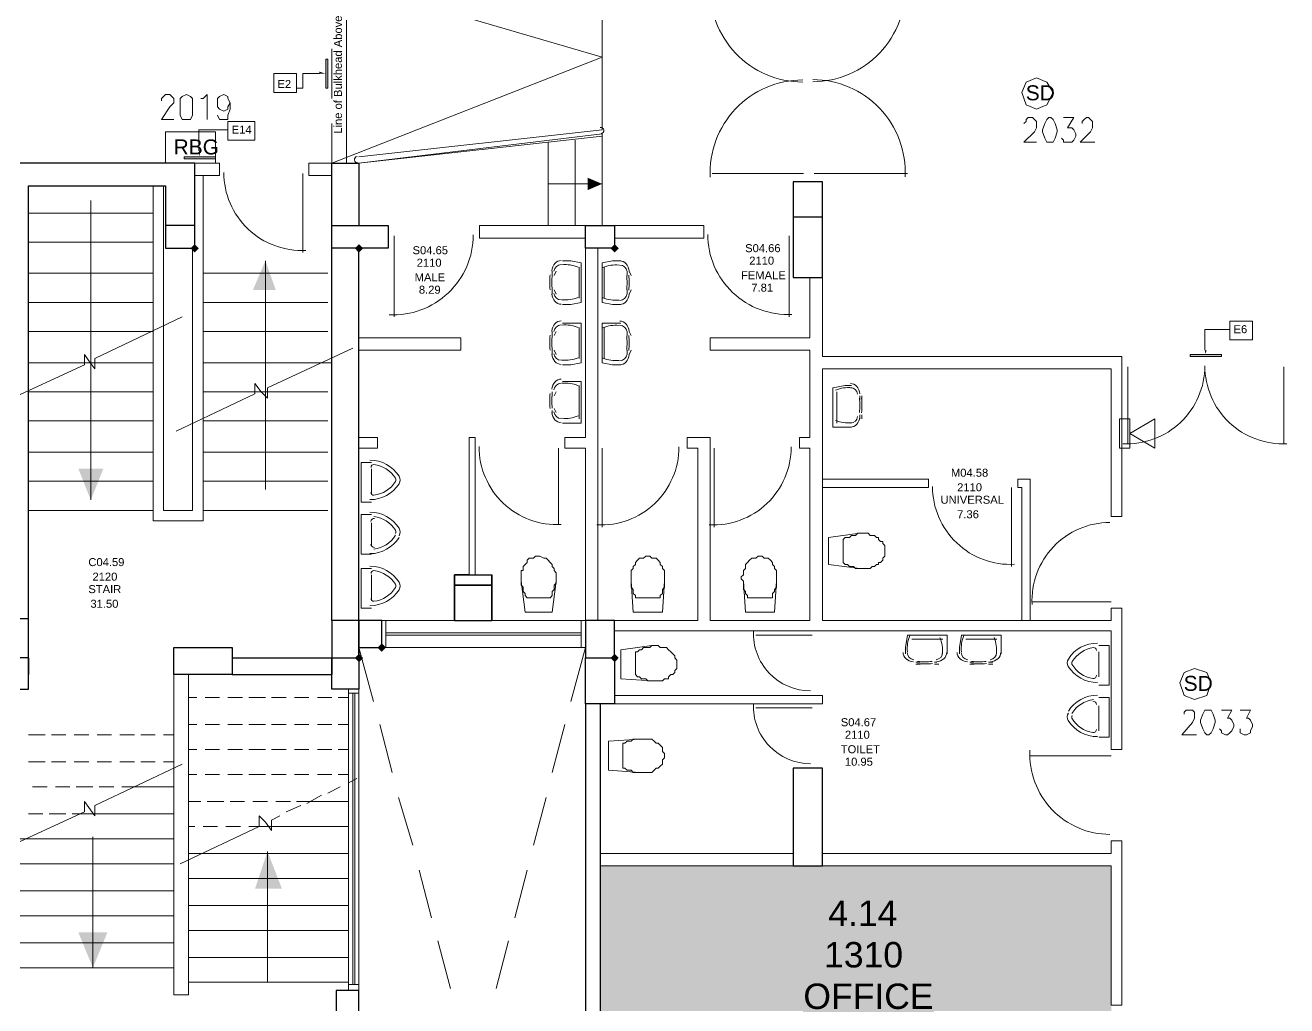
# Model space of a CAD drawing. Header units: millimetres. Extents: x 0 to 90.7, y 0 to 64.4.
# Drawn here: x 70.74 to 83.58, y 17.84 to 27.82 of the extents above; entities that cross this region are included whole.
import ezdxf

# ---------------------------------------------------------------- set-up
doc = ezdxf.new("R2010")
doc.units = ezdxf.units.MM
for name, color, linetype, true_color in [('PDF_014404$_ps_FIRE_ACCESS', 7, 'Continuous', 0x37dd00), ('PDF_014404$_ps_FIRE_ALARM', 7, 'Continuous', 0x37dd00), ('PDF_014404$HL-TMP', 7, 'Continuous', 0x800000)]:
    doc.layers.add(name, color=color, linetype=linetype, true_color=true_color)
for name, color, linetype in [('PDF_014404$_ps_TEXTBOLD$FIRE', 2, 'Continuous'), ('PDF_014404$BL', 7, 'Continuous'), ('PDF_014404$BL-ABOVE', 7, 'Continuous'), ('PDF_014404$BL-SAN', 7, 'Continuous'), ('PDF_014404$DR', 7, 'Continuous'), ('PDF_014404$FI-DSG', 7, 'Continuous'), ('PDF_014404$PL-STAIR', 7, 'Continuous'), ('PDF_014404$WA', 7, 'Continuous'), ('PDF_014404$WA-COL', 7, 'Continuous'), ('PDF_014404$WA-EXT', 7, 'Continuous'), ('PDF_014404$WN', 7, 'Continuous'), ('PDF_Text', 7, 'Continuous')]:
    doc.layers.add(name, color=color, linetype=linetype)
doc.styles.add('PDF ArialMT', font='arial.ttf')

msp = doc.modelspace()

# ---------------------------------------------------------------- hatches: boundary and pattern name
at = {"layer": 'PDF_014404$WA-COL', "transparency": 33554559}
for points in [[(72.462, 25.593), (72.441, 25.572), (72.42, 25.551), (72.441, 25.529), (72.462, 25.508), (72.483, 25.529), (72.505, 25.551), (72.483, 25.572)], [(72.462, 25.593), (72.441, 25.572), (72.42, 25.551), (72.441, 25.529), (72.462, 25.508), (72.483, 25.529), (72.505, 25.551), (72.483, 25.572)], [(74.134, 25.593), (74.113, 25.572), (74.092, 25.551), (74.113, 25.529), (74.134, 25.508), (74.156, 25.529), (74.177, 25.551), (74.156, 25.572)], [(74.134, 25.593), (74.113, 25.572), (74.092, 25.551), (74.113, 25.529), (74.134, 25.508), (74.156, 25.529), (74.177, 25.551), (74.156, 25.572)], [(76.738, 25.593), (76.717, 25.572), (76.696, 25.551), (76.717, 25.529), (76.738, 25.508), (76.759, 25.529), (76.78, 25.551), (76.759, 25.572)], [(76.738, 25.593), (76.717, 25.572), (76.696, 25.551), (76.717, 25.529), (76.738, 25.508), (76.759, 25.529), (76.78, 25.551), (76.759, 25.572)], [(74.367, 21.529), (74.346, 21.508), (74.325, 21.486), (74.346, 21.465), (74.367, 21.444), (74.388, 21.465), (74.41, 21.486), (74.388, 21.508)], [(74.367, 21.529), (74.346, 21.508), (74.325, 21.486), (74.346, 21.465), (74.367, 21.444), (74.388, 21.465), (74.41, 21.486), (74.388, 21.508)], [(74.134, 21.423), (74.113, 21.402), (74.092, 21.381), (74.113, 21.359), (74.134, 21.338), (74.156, 21.359), (74.177, 21.381), (74.156, 21.402)], [(74.134, 21.423), (74.113, 21.402), (74.092, 21.381), (74.113, 21.359), (74.134, 21.338), (74.156, 21.359), (74.177, 21.381), (74.156, 21.402)], [(76.738, 21.423), (76.717, 21.402), (76.696, 21.381), (76.717, 21.359), (76.738, 21.338), (76.759, 21.359), (76.78, 21.381), (76.759, 21.402)], [(76.738, 21.423), (76.717, 21.402), (76.696, 21.381), (76.717, 21.359), (76.738, 21.338), (76.759, 21.359), (76.78, 21.381), (76.759, 21.402)]]:
    msp.add_hatch(color=256, dxfattribs=at).paths.add_polyline_path(points)

# ---------------------------------------------------------------- linework, layer by layer
at = {"layer": 'PDF_014404$_ps_FIRE_ACCESS', "lineweight": 0}
for points in [[(81.035, 26.969), (81.141, 27.011), (81.204, 27.138), (81.141, 27.244), (81.035, 27.286), (80.929, 27.244), (80.887, 27.138), (80.929, 27.011)], [(81.987, 23.815), (81.882, 23.815), (81.882, 23.518), (81.987, 23.518)], [(82.242, 23.518), (82.242, 23.815), (81.987, 23.667)], [(82.644, 20.957), (82.771, 21), (82.813, 21.127), (82.771, 21.232), (82.644, 21.275), (82.538, 21.232), (82.496, 21.127), (82.538, 21)]]:
    msp.add_lwpolyline(points, close=True, dxfattribs=at)
at = {"layer": 'PDF_014404$_ps_FIRE_ALARM', "lineweight": 0}
msp.add_lwpolyline([(72.674, 26.418), (72.674, 26.736), (72.166, 26.736), (72.166, 26.418)], close=True, dxfattribs=at)
at = {"layer": 'PDF_014404$_ps_TEXTBOLD$FIRE', "lineweight": 20}
for points in [[(72.124, 27.053), (72.124, 27.075), (72.145, 27.096), (72.166, 27.117), (72.208, 27.117), (72.229, 27.096), (72.251, 27.075), (72.251, 27.032), (72.229, 27.011), (72.208, 26.99), (72.124, 26.863), (72.251, 26.863)], [(72.526, 27.075), (72.547, 27.075), (72.589, 27.117), (72.589, 26.863)], [(72.822, 27.032), (72.801, 26.99), (72.801, 26.969), (72.759, 26.948), (72.716, 26.969), (72.695, 26.99), (72.695, 27.032), (72.695, 27.075), (72.716, 27.096), (72.759, 27.117), (72.801, 27.096), (72.801, 27.075), (72.822, 27.032), (72.822, 26.969), (72.801, 26.905), (72.801, 26.863), (72.759, 26.863), (72.737, 26.863), (72.716, 26.863), (72.695, 26.905)], [(80.908, 26.821), (80.929, 26.842), (80.929, 26.863), (80.95, 26.884), (80.993, 26.884), (81.014, 26.863), (81.035, 26.842), (81.035, 26.821), (81.035, 26.799), (81.035, 26.778), (81.014, 26.736), (80.908, 26.63), (81.035, 26.63)], [(81.31, 26.884), (81.416, 26.884), (81.352, 26.778), (81.395, 26.778), (81.416, 26.757), (81.437, 26.715), (81.437, 26.694), (81.416, 26.651), (81.395, 26.63), (81.374, 26.63), (81.352, 26.63), (81.31, 26.63), (81.31, 26.651), (81.289, 26.672)], [(81.501, 26.821), (81.501, 26.842), (81.522, 26.863), (81.543, 26.884), (81.564, 26.884), (81.585, 26.863), (81.606, 26.842), (81.606, 26.821), (81.606, 26.799), (81.606, 26.778), (81.585, 26.736), (81.479, 26.63), (81.628, 26.63)], [(82.538, 20.809), (82.538, 20.83), (82.559, 20.851), (82.601, 20.851), (82.623, 20.851), (82.644, 20.83), (82.644, 20.809), (82.644, 20.788), (82.644, 20.767), (82.623, 20.724), (82.517, 20.597), (82.665, 20.597)], [(82.919, 20.851), (83.025, 20.851), (82.982, 20.767), (83.004, 20.767), (83.025, 20.746), (83.046, 20.703), (83.046, 20.682), (83.025, 20.64), (83.004, 20.619), (82.982, 20.597), (82.961, 20.597), (82.919, 20.619), (82.919, 20.64), (82.898, 20.661)], [(83.109, 20.851), (83.215, 20.851), (83.173, 20.767), (83.194, 20.767), (83.215, 20.746), (83.236, 20.703), (83.236, 20.682), (83.215, 20.64), (83.215, 20.619), (83.173, 20.597), (83.152, 20.597), (83.109, 20.619), (83.109, 20.64), (83.109, 20.661)]]:
    msp.add_lwpolyline(points, dxfattribs=at)
for points in [[(72.378, 27.117), (72.335, 27.096), (72.314, 27.075), (72.314, 27.011), (72.314, 26.969), (72.314, 26.905), (72.335, 26.863), (72.378, 26.863), (72.42, 26.863), (72.441, 26.905), (72.441, 26.969), (72.441, 27.011), (72.441, 27.075), (72.42, 27.096)], [(81.162, 26.884), (81.141, 26.863), (81.12, 26.821), (81.098, 26.757), (81.098, 26.736), (81.12, 26.672), (81.141, 26.63), (81.162, 26.63), (81.183, 26.63), (81.204, 26.63), (81.225, 26.672), (81.247, 26.736), (81.247, 26.757), (81.225, 26.821), (81.204, 26.863), (81.183, 26.884)], [(82.771, 20.851), (82.75, 20.851), (82.728, 20.809), (82.707, 20.746), (82.707, 20.724), (82.728, 20.661), (82.75, 20.619), (82.771, 20.597), (82.792, 20.597), (82.813, 20.619), (82.834, 20.661), (82.855, 20.724), (82.855, 20.746), (82.834, 20.809), (82.813, 20.851), (82.792, 20.851)]]:
    msp.add_lwpolyline(points, close=True, dxfattribs=at)
at = {"layer": 'PDF_014404$BL', "lineweight": 9}
for points in [[(74.134, 26.482), (76.611, 26.757)], [(74.134, 26.418), (76.611, 26.715)], [(72.039, 26.186), (72.039, 25.148), (72.039, 22.778), (72.547, 22.778), (72.547, 23.942), (72.547, 26.291)], [(72.145, 26.186), (72.145, 25.191), (72.145, 22.883), (72.441, 22.883), (72.441, 23.899), (72.441, 25.551)], [(76.442, 21.762), (74.367, 21.762)], [(74.134, 21.486), (74.283, 20.936)], [(74.367, 21.486), (76.442, 21.486), (76.294, 20.936)], [(74.029, 21.063), (74.029, 17.994)], [(74.134, 17.994), (74.134, 21.063)], [(74.346, 20.703), (74.473, 20.216)], [(76.23, 20.703), (76.103, 20.216)], [(74.537, 19.962), (74.685, 19.476)], [(76.04, 19.962), (75.913, 19.476)], [(74.748, 19.222), (74.875, 18.735)], [(75.849, 19.222), (75.722, 18.735)], [(74.939, 18.502), (75.066, 18.015)], [(75.659, 18.502), (75.532, 18.015)]]:
    msp.add_lwpolyline(points, dxfattribs=at)
for centre, start, end in [((76.597, 26.75), 276.9603, 96.9594), ((74.12, 26.454), 96.9603, 276.9594)]:
    msp.add_arc(centre, 0.0318, start, end, dxfattribs=at)
at = {"layer": 'PDF_014404$BL-ABOVE', "lineweight": 9}
for points in [[(73.859, 27.583), (73.859, 27.075)], [(73.859, 26.821), (73.859, 26.418)]]:
    msp.add_lwpolyline(points, dxfattribs=at)
at = {"layer": 'PDF_014404$BL-SAN', "lineweight": 9}
for points in [[(76.103, 25.318), (76.103, 25.279, 0.047774), (76.103, 25.127), (76.103, 25.085)], [(76.103, 24.704), (76.103, 24.665, 0.047774), (76.103, 24.513), (76.103, 24.471)], [(76.103, 24.09), (76.103, 24.069, 0.047774), (76.103, 23.924, -0.047774), (76.103, 24.072)], [(74.247, 22.993, 0.259114), (74.543, 23.155, 0.285737), (74.544, 23.23, 0.259114), (74.247, 23.395)], [(74.258, 23.067, 0.45078), (74.287, 23.038, 0.224356), (74.507, 23.177, 0.285735), (74.507, 23.211, 0.224356), (74.287, 23.35, 0.45078), (74.258, 23.321)], [(74.543, 22.625, 0.285737), (74.544, 22.701, 0.259114), (74.247, 22.866)], [(74.507, 22.648, 0.285735), (74.507, 22.681, 0.224356), (74.287, 22.821)], [(74.247, 21.913, 0.259114), (74.543, 22.075, 0.285737), (74.544, 22.151, 0.259114), (74.247, 22.315)], [(74.258, 21.987, 0.45078), (74.287, 21.958, 0.224356), (74.507, 22.097, 0.285735), (74.507, 22.131, 0.224356), (74.287, 22.27, 0.45078), (74.258, 22.241)], [(81.656, 21.532, 0.259114), (81.36, 21.37, 0.285737), (81.359, 21.295, 0.259114), (81.656, 21.13)], [(81.645, 21.458, 0.45078), (81.616, 21.487, 0.224356), (81.4, 21.344, 0.285813), (81.4, 21.311)], [(81.395, 21.317, 0.224356), (81.61, 21.172, 0.45078), (81.645, 21.204)], [(81.36, 20.82, 0.285737), (81.359, 20.744, 0.259114), (81.656, 20.58)], [(81.395, 20.767, 0.224356), (81.61, 20.622, 0.45078), (81.645, 20.654)]]:
    msp.add_lwpolyline(points, format="xyb", dxfattribs=at)
for points in [[(76.195, 25.385, 0.384807), (76.121, 25.318, -0.384807)], [(76.865, 25.315, 0.384864), (76.791, 25.381, -0.384864)], [(76.862, 25.127, 0.047741), (76.862, 25.275, -0.047741)], [(76.121, 25.091, 0.384834), (76.195, 25.025, -0.384834)], [(76.791, 25.021, 0.384783), (76.865, 25.088, -0.384783)], [(76.195, 24.771, 0.384807), (76.121, 24.704, -0.384807)], [(76.865, 24.701, 0.384864), (76.791, 24.767, -0.384864)], [(76.862, 24.514, 0.047741), (76.862, 24.661, -0.047741)], [(76.121, 24.477, 0.384834), (76.195, 24.411, -0.384834)], [(76.791, 24.407, 0.384783), (76.865, 24.474, -0.384783)], [(76.195, 24.178, 0.384807), (76.121, 24.111, -0.384807)], [(79.214, 24.066, 0.384864), (79.141, 24.132, -0.384864)], [(79.232, 23.879, 0.047741), (79.232, 24.026, -0.047741)], [(76.121, 23.885, 0.384834), (76.195, 23.818, -0.384834)], [(79.141, 23.772, 0.384783), (79.214, 23.839, -0.384783)], [(79.719, 21.437, 0.384807), (79.786, 21.363, -0.384807)], [(79.825, 21.345, 0.047774), (79.973, 21.345, -0.047774)], [(80.012, 21.363, 0.384834), (80.079, 21.437, -0.384834)], [(80.269, 21.437, 0.384807), (80.336, 21.363, -0.384807)], [(80.375, 21.345, 0.047774), (80.523, 21.345, -0.047774)], [(80.563, 21.363, 0.384834), (80.629, 21.437, -0.384834)]]:
    msp.add_lwpolyline(points, format="xyb", close=True, dxfattribs=at)
for points in [[(76.124, 25.275), (76.145, 25.318)], [(76.865, 25.318), (76.865, 25.275)], [(76.145, 25.085), (76.124, 25.127)], [(76.865, 25.127), (76.865, 25.085)], [(76.124, 24.662), (76.145, 24.704)], [(76.865, 24.704), (76.865, 24.662)], [(76.145, 24.471), (76.124, 24.513)], [(76.865, 24.513), (76.865, 24.471)], [(76.124, 24.048), (76.145, 24.09)], [(79.236, 24.048), (79.236, 24.005)], [(76.145, 23.878), (76.124, 23.921)], [(79.236, 23.857), (79.236, 23.815)], [(79.85, 21.338), (79.807, 21.338)], [(80.019, 21.338), (79.998, 21.338)], [(80.4, 21.338), (80.358, 21.338)], [(80.59, 21.338), (80.548, 21.338)]]:
    msp.add_lwpolyline(points, close=True, dxfattribs=at)
for points in [[(76.209, 24.979), (76.294, 24.979), (76.399, 25), (76.399, 25.402), (76.294, 25.424), (76.209, 25.424)], [(76.378, 25.36), (76.378, 25.043)], [(76.802, 25.424), (76.717, 25.424), (76.611, 25.402), (76.611, 25), (76.717, 24.979), (76.802, 24.979)], [(76.632, 25.043), (76.632, 25.36)], [(76.907, 25.275), (76.886, 25.318)], [(76.886, 25.085), (76.907, 25.127)], [(76.209, 24.365), (76.294, 24.365), (76.399, 24.386), (76.399, 24.789), (76.294, 24.789), (76.209, 24.789)], [(76.378, 24.746), (76.378, 24.429)], [(76.802, 24.789), (76.717, 24.789), (76.611, 24.789), (76.611, 24.386), (76.717, 24.365), (76.802, 24.365)], [(76.632, 24.429), (76.632, 24.746)], [(76.907, 24.662), (76.886, 24.704)], [(76.886, 24.471), (76.907, 24.513)], [(76.209, 23.772), (76.294, 23.772), (76.399, 23.772), (76.399, 24.196), (76.294, 24.196), (76.209, 24.196)], [(76.378, 24.153), (76.378, 23.815)], [(79.151, 24.153), (79.088, 24.153), (78.961, 24.132), (78.961, 23.73), (79.088, 23.73), (79.151, 23.73)], [(79.003, 23.772), (79.003, 24.09)], [(79.257, 24.005), (79.257, 24.048)], [(76.103, 23.899), (76.103, 23.857)], [(79.257, 23.815), (79.257, 23.857)], [(74.261, 22.968), (74.156, 22.968), (74.156, 23.37), (74.261, 23.37)], [(74.261, 23.307), (74.261, 23.053)], [(74.261, 22.439), (74.156, 22.439), (74.156, 22.841), (74.261, 22.841)], [(74.261, 22.756), (74.261, 22.524)], [(79.405, 22.608), (79.426, 22.608), (79.426, 22.587), (79.447, 22.566), (79.469, 22.566), (79.469, 22.545), (79.49, 22.524), (79.49, 22.481), (79.49, 22.46), (79.49, 22.439), (79.49, 22.418), (79.469, 22.397), (79.469, 22.375), (79.447, 22.354), (79.426, 22.354), (79.426, 22.333), (79.405, 22.333), (79.384, 22.312), (79.363, 22.312), (79.342, 22.291), (79.32, 22.291), (79.299, 22.291), (79.278, 22.291), (79.257, 22.291), (79.236, 22.291), (78.918, 22.333), (78.918, 22.608), (79.236, 22.651), (79.215, 22.651), (79.193, 22.629), (79.172, 22.629), (79.151, 22.629), (79.13, 22.608), (79.109, 22.608), (79.088, 22.608), (79.066, 22.587), (79.066, 22.354), (79.088, 22.333), (79.109, 22.333), (79.13, 22.312), (79.151, 22.312), (79.172, 22.312), (79.193, 22.291), (79.215, 22.291), (79.236, 22.291)], [(79.49, 22.46), (79.49, 22.481), (79.49, 22.524), (79.469, 22.545), (79.469, 22.566), (79.447, 22.566), (79.426, 22.587), (79.426, 22.608), (79.405, 22.608), (79.384, 22.629), (79.363, 22.629), (79.342, 22.629), (79.32, 22.651), (79.299, 22.651), (79.278, 22.651), (79.257, 22.651), (79.236, 22.651)], [(75.807, 22.312), (75.828, 22.333), (75.849, 22.354), (75.849, 22.375), (75.87, 22.397), (75.891, 22.397), (75.913, 22.397), (75.934, 22.418), (75.955, 22.418), (75.976, 22.418), (76.018, 22.397), (76.04, 22.397), (76.061, 22.375), (76.082, 22.354), (76.103, 22.333), (76.103, 22.312), (76.124, 22.291), (76.124, 22.27), (76.145, 22.248), (76.145, 22.227), (76.145, 22.206), (76.145, 22.185), (76.145, 22.164), (76.103, 21.846), (75.828, 21.846), (75.786, 22.164), (75.786, 22.143), (75.786, 22.121), (75.807, 22.1), (75.807, 22.079), (75.807, 22.058), (75.828, 22.037), (75.828, 22.016), (75.849, 21.994), (76.082, 21.994), (76.103, 22.016), (76.103, 22.037), (76.103, 22.058), (76.124, 22.079), (76.124, 22.1), (76.124, 22.121), (76.145, 22.143), (76.145, 22.164)], [(75.955, 22.418), (75.934, 22.418), (75.913, 22.397), (75.891, 22.397), (75.87, 22.397), (75.849, 22.375), (75.849, 22.354), (75.828, 22.333), (75.807, 22.312), (75.807, 22.291), (75.807, 22.27), (75.786, 22.27), (75.786, 22.248), (75.786, 22.227), (75.786, 22.206), (75.786, 22.185), (75.786, 22.164)], [(76.929, 22.312), (76.95, 22.333), (76.95, 22.354), (76.971, 22.375), (76.992, 22.397), (77.013, 22.397), (77.034, 22.397), (77.056, 22.418), (77.077, 22.418), (77.098, 22.418), (77.119, 22.397), (77.14, 22.397), (77.161, 22.397), (77.183, 22.375), (77.204, 22.354), (77.204, 22.333), (77.225, 22.312), (77.225, 22.291), (77.246, 22.27), (77.246, 22.248), (77.246, 22.227), (77.246, 22.206), (77.246, 22.185), (77.246, 22.164), (77.225, 21.846), (76.929, 21.846), (76.907, 22.164), (76.907, 22.143), (76.907, 22.121), (76.907, 22.1), (76.929, 22.079), (76.929, 22.058), (76.929, 22.037), (76.95, 22.016), (76.95, 21.994), (77.204, 21.994), (77.204, 22.016), (77.225, 22.037), (77.225, 22.058), (77.225, 22.079), (77.246, 22.1), (77.246, 22.121), (77.246, 22.143), (77.246, 22.164)], [(77.077, 22.418), (77.056, 22.418), (77.034, 22.397), (77.013, 22.397), (76.992, 22.397), (76.971, 22.375), (76.95, 22.354), (76.95, 22.333), (76.929, 22.312), (76.929, 22.291), (76.907, 22.27), (76.907, 22.248), (76.907, 22.227), (76.907, 22.206), (76.907, 22.185), (76.907, 22.164)], [(78.22, 22.418), (78.199, 22.418), (78.177, 22.397), (78.156, 22.397), (78.135, 22.397), (78.114, 22.375), (78.093, 22.354), (78.072, 22.333), (78.072, 22.312), (78.072, 22.291), (78.05, 22.27), (78.05, 22.248), (78.05, 22.227), (78.029, 22.206), (78.029, 22.185), (78.05, 22.164)], [(78.072, 22.312), (78.072, 22.333), (78.093, 22.354), (78.114, 22.375), (78.135, 22.397), (78.156, 22.397), (78.177, 22.397), (78.199, 22.418), (78.22, 22.418), (78.241, 22.418), (78.262, 22.397), (78.283, 22.397), (78.304, 22.397), (78.326, 22.375), (78.347, 22.354), (78.347, 22.333), (78.368, 22.312), (78.368, 22.291), (78.389, 22.27), (78.389, 22.248), (78.389, 22.227), (78.389, 22.206), (78.389, 22.185), (78.389, 22.164), (78.368, 21.846), (78.072, 21.846), (78.05, 22.164), (78.05, 22.143), (78.05, 22.121), (78.05, 22.1), (78.05, 22.079), (78.072, 22.058), (78.072, 22.037), (78.093, 22.016), (78.093, 21.994), (78.347, 21.994), (78.347, 22.016), (78.347, 22.037), (78.368, 22.058), (78.368, 22.079), (78.389, 22.1), (78.389, 22.121), (78.389, 22.143), (78.389, 22.164)], [(74.261, 21.889), (74.156, 21.889), (74.156, 22.291), (74.261, 22.291)], [(74.261, 22.227), (74.261, 21.973)], [(80.125, 21.423), (80.125, 21.486), (80.125, 21.613), (79.723, 21.613), (79.701, 21.486), (79.701, 21.423)], [(80.675, 21.423), (80.675, 21.486), (80.675, 21.613), (80.273, 21.613), (80.252, 21.486), (80.252, 21.423)], [(77.288, 21.465), (77.31, 21.444), (77.331, 21.423), (77.352, 21.402), (77.352, 21.381), (77.373, 21.359), (77.373, 21.338), (77.373, 21.317), (77.373, 21.296), (77.373, 21.275), (77.352, 21.254), (77.352, 21.232), (77.331, 21.211), (77.31, 21.211), (77.288, 21.19), (77.288, 21.169), (77.267, 21.169), (77.246, 21.169), (77.225, 21.148), (77.204, 21.148), (77.183, 21.148), (77.161, 21.148), (77.14, 21.148), (77.119, 21.148), (76.802, 21.169), (76.802, 21.465), (77.119, 21.508), (77.098, 21.486), (77.077, 21.486), (77.056, 21.486), (77.034, 21.486), (77.013, 21.465), (76.992, 21.465), (76.971, 21.444), (76.95, 21.444), (76.95, 21.211), (76.971, 21.19), (76.992, 21.19), (77.013, 21.169), (77.034, 21.169), (77.056, 21.169), (77.077, 21.148), (77.098, 21.148), (77.119, 21.148)], [(77.373, 21.317), (77.373, 21.338), (77.373, 21.359), (77.352, 21.381), (77.352, 21.402), (77.331, 21.423), (77.31, 21.444), (77.288, 21.465), (77.267, 21.486), (77.246, 21.486), (77.225, 21.486), (77.204, 21.486), (77.183, 21.508), (77.161, 21.508), (77.14, 21.508), (77.119, 21.508)], [(79.765, 21.571), (80.082, 21.571)], [(80.315, 21.571), (80.633, 21.571)], [(81.67, 21.508), (81.776, 21.508), (81.776, 21.105), (81.67, 21.105)], [(81.67, 21.19), (81.67, 21.444)], [(79.807, 21.317), (79.85, 21.317)], [(79.998, 21.317), (80.04, 21.317)], [(80.358, 21.317), (80.4, 21.317)], [(80.548, 21.317), (80.59, 21.317)], [(81.67, 20.978), (81.776, 20.978), (81.776, 20.576), (81.67, 20.576)], [(81.67, 20.64), (81.67, 20.894)], [(77.14, 20.534), (77.161, 20.513), (77.183, 20.513), (77.204, 20.492), (77.225, 20.47), (77.225, 20.449), (77.225, 20.428), (77.246, 20.407), (77.246, 20.386), (77.246, 20.365), (77.225, 20.343), (77.225, 20.322), (77.225, 20.301), (77.204, 20.28), (77.183, 20.259), (77.161, 20.259), (77.14, 20.238), (77.119, 20.216), (77.098, 20.216), (77.077, 20.216), (77.056, 20.216), (77.034, 20.216), (77.013, 20.216), (76.992, 20.216), (76.675, 20.238), (76.675, 20.534), (76.992, 20.555), (76.971, 20.555), (76.95, 20.555), (76.929, 20.555), (76.907, 20.534), (76.886, 20.534), (76.865, 20.534), (76.844, 20.513), (76.823, 20.513), (76.823, 20.259), (76.844, 20.259), (76.865, 20.238), (76.886, 20.238), (76.907, 20.238), (76.929, 20.216), (76.95, 20.216), (76.971, 20.216), (76.992, 20.216)], [(77.246, 20.386), (77.246, 20.407), (77.225, 20.428), (77.225, 20.449), (77.225, 20.47), (77.204, 20.492), (77.183, 20.513), (77.161, 20.513), (77.14, 20.534), (77.119, 20.555), (77.098, 20.555), (77.077, 20.555), (77.056, 20.555), (77.034, 20.555), (77.013, 20.555), (76.992, 20.555)]]:
    msp.add_lwpolyline(points, dxfattribs=at)
for centre, radius, start, end in [((76.237, 25.049), 0.336, 67.1573, 96.0275), ((76.749, 25.046), 0.336, 84.0752, 112.7382), ((76.874, 25.205), 0.796, 174.5202, 185.4798), ((76.874, 25.205), 0.775, 174.5297, 185.4703), ((76.09, 25.201), 0.797, 354.5239, 5.4761), ((76.237, 25.36), 0.335, 264.0757, 292.7396), ((76.749, 25.357), 0.335, 247.1562, 276.0284), ((76.237, 24.435), 0.336, 67.1573, 96.0275), ((76.749, 24.432), 0.336, 84.0752, 112.7382), ((76.874, 24.591), 0.796, 174.5202, 185.4798), ((76.874, 24.591), 0.775, 174.5297, 185.4703), ((76.09, 24.587), 0.797, 354.5239, 5.4761), ((76.237, 24.746), 0.335, 264.0757, 292.7396), ((76.749, 24.743), 0.335, 247.1562, 276.0284), ((76.237, 23.843), 0.336, 67.1573, 96.0275), ((76.874, 23.998), 0.796, 174.5202, 185.4798), ((79.119, 23.797), 0.336, 84.0752, 112.7382), ((78.46, 23.952), 0.797, 354.5239, 5.4761), ((76.237, 24.154), 0.335, 264.0757, 292.7396), ((79.119, 24.108), 0.335, 247.1562, 276.0284), ((74.289, 22.77), 0.0317, 82.9404, 180.0001), ((74.247, 22.792), 0.307, 277.5256, 328.1067), ((74.247, 22.792), 0.349, 270, 328.1067), ((74.289, 22.538), 0.0318, 179.9999, 277.0596), ((80.055, 21.479), 0.336, 157.1573, 186.0275), ((79.743, 21.458), 0.335, 354.0757, 22.7396), ((80.605, 21.479), 0.336, 157.1573, 186.0275), ((80.294, 21.458), 0.335, 354.0757, 22.7396), ((79.899, 22.116), 0.796, 264.5202, 275.4798), ((80.449, 22.116), 0.796, 264.5202, 275.4798), ((81.656, 20.654), 0.349, 90, 148.1067), ((81.656, 20.654), 0.307, 97.5256, 148.1067), ((81.614, 20.908), 0.0318, 359.9999, 97.0596), ((81.427, 20.777), 0.0317, 148.0988, 211.9012)]:
    msp.add_arc(centre, radius, start, end, dxfattribs=at)
for points in [[(76.195, 25.427), (76.146, 25.427), (76.105, 25.382), (76.1, 25.322)], [(76.886, 25.319), (76.881, 25.378), (76.84, 25.424), (76.791, 25.424)], [(76.1, 25.087), (76.105, 25.028), (76.146, 24.982), (76.195, 24.982)], [(76.791, 24.979), (76.84, 24.979), (76.881, 25.024), (76.886, 25.084)], [(76.195, 24.813), (76.146, 24.813), (76.105, 24.768), (76.1, 24.708)], [(76.886, 24.705), (76.881, 24.764), (76.84, 24.81), (76.791, 24.81)], [(76.1, 24.473), (76.105, 24.414), (76.146, 24.369), (76.195, 24.369)], [(76.791, 24.365), (76.84, 24.365), (76.881, 24.41), (76.886, 24.47)], [(76.195, 24.22), (76.146, 24.22), (76.105, 24.175), (76.1, 24.116)], [(79.235, 24.07), (79.23, 24.129), (79.189, 24.175), (79.141, 24.175)], [(76.1, 23.881), (76.105, 23.821), (76.146, 23.776), (76.195, 23.776)], [(79.141, 23.73), (79.189, 23.73), (79.23, 23.775), (79.235, 23.835)], [(79.677, 21.437), (79.677, 21.388), (79.722, 21.347), (79.781, 21.342)], [(80.017, 21.342), (80.076, 21.347), (80.121, 21.388), (80.121, 21.437)], [(80.227, 21.437), (80.227, 21.388), (80.272, 21.347), (80.332, 21.342)], [(80.567, 21.342), (80.626, 21.347), (80.672, 21.388), (80.672, 21.437)]]:
    msp.add_open_spline(points, degree=3, dxfattribs=at)
at = {"layer": 'PDF_014404$DR', "lineweight": 0}
for points in [[(73.563, 26.313), (73.563, 25.508), (73.563, 26.313)], [(78.664, 26.313), (77.733, 26.313), (78.664, 26.313)], [(78.77, 26.313), (79.723, 26.313), (78.77, 26.313)], [(74.494, 25.678), (74.494, 24.852), (74.494, 25.678)], [(78.516, 25.678), (78.516, 24.852), (78.516, 25.678)], [(81.966, 24.344), (81.966, 23.561), (81.966, 24.344)], [(83.554, 24.344), (83.554, 23.561), (83.554, 24.344)], [(76.167, 23.518), (76.167, 22.735), (76.167, 23.518)], [(76.611, 23.518), (76.611, 22.714), (76.611, 23.518)], [(77.754, 23.518), (77.754, 22.714), (77.754, 23.518)], [(80.781, 23.116), (80.781, 22.312), (80.781, 23.116)], [(81.797, 21.952), (80.993, 21.952), (81.797, 21.952)], [(78.749, 21.613), (78.177, 21.613), (78.749, 21.613)], [(78.749, 20.873), (78.177, 20.873), (78.749, 20.873)], [(81.797, 20.386), (80.971, 20.386), (81.797, 20.386)]]:
    msp.add_lwpolyline(points, dxfattribs=at)
msp.add_lwpolyline([(81.915, 23.562, 0.429402), (82.75, 24.355, 0.429402), (83.584, 23.562)], format="xyb", dxfattribs=at)
for centre, radius, start, end in [((78.654, 28.186), 0.942, 177.0449, 270.0002), ((78.756, 28.189), 0.942, 270, 2.9553), ((78.654, 26.323), 0.942, 89.9997, 182.9553), ((78.756, 26.327), 0.942, 357.0447, 90), ((73.552, 26.323), 0.794, 179.9998, 272.9555), ((74.484, 25.688), 0.815, 267.0451, 0.0006), ((78.502, 25.692), 0.815, 180, 272.9553), ((76.152, 23.532), 0.794, 180, 272.9553), ((76.6, 23.529), 0.794, 267.0445, 0.0002), ((77.743, 23.529), 0.794, 267.0445, 0.0002), ((80.77, 23.127), 0.794, 179.9998, 272.9553), ((81.783, 21.966), 0.794, 90, 182.9553), ((78.735, 21.627), 0.582, 177.0447, 270), ((78.735, 20.886), 0.582, 177.0447, 270), ((81.783, 20.4), 0.815, 177.0447, 270)]:
    msp.add_arc(centre, radius, start, end, dxfattribs=at)
at = {"layer": 'PDF_014404$FI-DSG', "lineweight": 9}
for points in [[(73.796, 27.477), (73.796, 27.18), (73.817, 27.18), (73.817, 27.477)], [(73.267, 27.329), (73.499, 27.329), (73.499, 27.138), (73.267, 27.138)], [(72.801, 26.842), (73.076, 26.842), (73.076, 26.651), (72.801, 26.651)], [(72.674, 26.482), (72.356, 26.482), (72.356, 26.461), (72.674, 26.461)], [(83.004, 24.81), (83.236, 24.81), (83.236, 24.619), (83.004, 24.619)], [(82.919, 24.471), (82.601, 24.471), (82.601, 24.45), (82.919, 24.45)]]:
    msp.add_lwpolyline(points, close=True, dxfattribs=at)
for points in [[(73.732, 27.329), (73.563, 27.329), (73.563, 27.18), (73.499, 27.18)], [(72.505, 26.545), (72.505, 26.757), (72.716, 26.757), (72.801, 26.757)], [(82.75, 24.513), (82.75, 24.725), (82.919, 24.725), (83.004, 24.725)]]:
    msp.add_lwpolyline(points, dxfattribs=at)
at = {"layer": 'PDF_014404$FI-DSG', "transparency": 33554559}
for points in [[(73.817, 27.477), (73.796, 27.477), (73.817, 27.18)], [(73.796, 27.477), (73.817, 27.18), (73.796, 27.18)], [(73.732, 27.35), (73.796, 27.329), (73.732, 27.329)], [(72.674, 26.482), (72.356, 26.482), (72.674, 26.461)], [(72.356, 26.482), (72.674, 26.461), (72.356, 26.461)], [(72.526, 26.545), (72.505, 26.482), (72.505, 26.545)], [(82.919, 24.471), (82.601, 24.471), (82.919, 24.45)], [(82.601, 24.471), (82.919, 24.45), (82.601, 24.45)], [(82.771, 24.513), (82.75, 24.471), (82.75, 24.513)]]:
    msp.add_solid(points, dxfattribs=at)
at = {"layer": 'PDF_014404$HL-TMP', "lineweight": 0}
msp.add_lwpolyline([(81.797, 19.264), (81.352, 19.264), (81.797, 19.264)], dxfattribs=at)
at = {"layer": 'PDF_014404$HL-TMP', "transparency": 33554559}
for points in [[(81.352, 19.264), (81.797, 19.264), (76.59, 19.264)], [(81.797, 16.152), (76.59, 16.152), (76.59, 19.264)], [(76.59, 19.264), (81.797, 19.264), (81.797, 16.152)], [(81.797, 19.264), (81.352, 19.264), (81.352, 19.264)]]:
    msp.add_solid(points, dxfattribs=at)
at = {"layer": 'PDF_014404$PL-STAIR', "lineweight": 9}
for points in [[(74.007, 26.418), (74.007, 28.26), (76.611, 27.498), (73.859, 26.418)], [(76.611, 26.757), (76.611, 28.26)], [(74.134, 26.418), (76.611, 26.694)], [(76.061, 25.783), (76.061, 26.63)], [(76.336, 25.783), (76.336, 26.651)], [(76.611, 25.783), (76.611, 26.715)], [(76.611, 26.207), (76.061, 26.207)], [(71.404, 26.037), (71.404, 23.095)], [(72.039, 25.91), (70.769, 25.91)], [(72.039, 25.614), (70.769, 25.614)], [(73.182, 25.424), (73.182, 24.323)], [(72.039, 25.297), (70.769, 25.297)], [(72.547, 25.297), (73.817, 25.297)], [(73.182, 23.095), (73.182, 25.127)], [(72.039, 25), (70.769, 25)], [(72.547, 25), (73.817, 25)], [(70.515, 23.984), (71.34, 24.365), (71.34, 24.471), (71.383, 24.407), (71.446, 24.323), (71.446, 24.429), (72.335, 24.852)], [(72.039, 24.704), (71.086, 24.704), (70.769, 24.704)], [(72.547, 24.704), (73.817, 24.704)], [(72.272, 23.688), (73.076, 24.069), (73.076, 24.175), (73.14, 24.09), (73.203, 24.026), (73.203, 24.132), (74.071, 24.535)], [(72.039, 24.386), (70.769, 24.386)], [(72.547, 24.386), (73.859, 24.386)], [(72.039, 24.09), (70.769, 24.09)], [(71.404, 22.989), (71.404, 24.09)], [(72.547, 24.09), (72.864, 24.09), (73.817, 24.09)], [(72.039, 23.794), (70.769, 23.794)], [(72.547, 23.794), (73.817, 23.794)], [(72.039, 23.476), (70.769, 23.476)], [(72.547, 23.476), (73.817, 23.476)], [(72.039, 23.18), (70.769, 23.18)], [(72.547, 23.18), (73.817, 23.18)], [(72.039, 22.883), (70.769, 22.883)], [(72.547, 22.883), (73.817, 22.883)], [(72.483, 20.978), (72.399, 20.978)], [(72.716, 20.978), (72.568, 20.978)], [(72.949, 20.978), (72.801, 20.978)], [(73.182, 20.978), (73.013, 20.978)], [(73.394, 20.978), (73.245, 20.978)], [(73.626, 20.978), (73.478, 20.978)], [(73.859, 20.978), (73.711, 20.978)], [(74.029, 20.978), (73.923, 20.978)], [(72.483, 20.703), (72.399, 20.703)], [(72.716, 20.703), (72.568, 20.703)], [(72.949, 20.703), (72.801, 20.703)], [(73.182, 20.703), (73.013, 20.703)], [(73.394, 20.703), (73.245, 20.703)], [(73.626, 20.703), (73.478, 20.703)], [(73.859, 20.703), (73.711, 20.703)], [(74.029, 20.703), (73.923, 20.703)], [(70.769, 20.597), (70.938, 20.597)], [(71.002, 20.597), (71.15, 20.597)], [(71.235, 20.597), (71.383, 20.597)], [(71.467, 20.597), (71.616, 20.597)], [(71.7, 20.597), (71.848, 20.597)], [(71.912, 20.597), (72.06, 20.597)], [(72.145, 20.597), (72.251, 20.597)], [(72.483, 20.449), (72.399, 20.449)], [(72.716, 20.449), (72.568, 20.449)], [(72.949, 20.449), (72.801, 20.449)], [(73.182, 20.449), (73.013, 20.449)], [(73.394, 20.449), (73.245, 20.449)], [(73.626, 20.449), (73.478, 20.449)], [(73.859, 20.449), (73.711, 20.449)], [(74.029, 20.449), (73.923, 20.449)], [(70.515, 19.433), (71.34, 19.814), (71.34, 19.92), (71.383, 19.857), (71.446, 19.772), (71.446, 19.878), (72.335, 20.301)], [(70.769, 20.322), (70.938, 20.322)], [(71.002, 20.322), (71.15, 20.322)], [(71.235, 20.322), (71.383, 20.322)], [(71.467, 20.322), (71.616, 20.322)], [(71.7, 20.322), (71.848, 20.322)], [(71.912, 20.322), (72.06, 20.322)], [(72.145, 20.322), (72.251, 20.322)], [(72.483, 20.195), (72.399, 20.195)], [(72.716, 20.195), (72.568, 20.195)], [(72.949, 20.195), (72.801, 20.195)], [(73.182, 20.195), (73.013, 20.195)], [(73.394, 20.195), (73.245, 20.195)], [(73.626, 20.195), (73.478, 20.195)], [(73.859, 20.195), (73.711, 20.195)], [(74.029, 20.195), (73.923, 20.195)], [(70.811, 20.068), (70.959, 20.068)], [(71.044, 20.068), (71.192, 20.068)], [(71.256, 20.068), (71.425, 20.068)], [(71.489, 20.068), (71.637, 20.068)], [(71.721, 20.068), (71.848, 20.068), (72.251, 20.068)], [(73.817, 20.005), (73.944, 20.068)], [(74.029, 20.111), (74.113, 20.153)], [(72.526, 19.92), (72.399, 19.92)], [(72.759, 19.92), (72.589, 19.92)], [(72.97, 19.92), (72.822, 19.92)], [(73.203, 19.92), (73.055, 19.92)], [(73.436, 19.92), (73.288, 19.92)], [(74.029, 19.92), (73.626, 19.92), (73.499, 19.92)], [(73.605, 19.899), (73.753, 19.984)], [(70.917, 19.793), (70.769, 19.793)], [(71.15, 19.793), (70.981, 19.793)], [(71.213, 19.793), (71.298, 19.793), (72.251, 19.793)], [(73.394, 19.814), (73.542, 19.878)], [(72.314, 19.285), (73.118, 19.666), (73.118, 19.772), (73.182, 19.708), (73.245, 19.624), (73.245, 19.73), (73.33, 19.772)], [(72.462, 19.666), (72.399, 19.666)], [(72.695, 19.666), (72.547, 19.666)], [(72.928, 19.666), (72.78, 19.666)], [(74.029, 19.666), (73.076, 19.666), (73.013, 19.666)], [(70.6, 19.539), (72.251, 19.539)], [(71.425, 18.227), (71.425, 19.56)], [(73.203, 19.412), (73.203, 18.079)], [(70.6, 19.285), (72.251, 19.285)], [(74.029, 19.391), (72.526, 19.391), (72.399, 19.391)], [(74.029, 19.137), (72.399, 19.137)], [(70.6, 19.01), (72.251, 19.01)], [(74.029, 18.862), (72.399, 18.862)], [(70.6, 18.756), (72.251, 18.756)], [(74.029, 18.608), (72.399, 18.608)], [(70.6, 18.481), (72.251, 18.481)], [(74.029, 18.333), (72.399, 18.333)], [(70.6, 18.227), (72.251, 18.227)], [(74.029, 18.079), (72.399, 18.079)]]:
    msp.add_lwpolyline(points, dxfattribs=at)
at = {"layer": 'PDF_014404$PL-STAIR', "transparency": 33554559}
for points in [[(76.463, 26.27), (76.611, 26.207), (76.463, 26.143)], [(73.288, 25.127), (73.182, 25.424), (73.055, 25.127)], [(71.277, 23.307), (71.404, 22.989), (71.531, 23.307)], [(73.351, 19.031), (73.203, 19.412), (73.076, 19.031)], [(71.277, 18.587), (71.425, 18.227), (71.573, 18.587)]]:
    msp.add_solid(points, dxfattribs=at)
at = {"layer": 'PDF_014404$WA', "lineweight": 20}
for points in [[(72.462, 26.418), (72.716, 26.418), (72.716, 26.291), (72.462, 26.291)], [(73.859, 26.418), (73.626, 26.418), (73.626, 26.291), (73.859, 26.291)], [(76.442, 25.783), (75.362, 25.783), (75.362, 25.656), (76.442, 25.656)], [(76.738, 25.783), (77.648, 25.783), (77.648, 25.656), (76.738, 25.656)], [(76.442, 23.624), (76.23, 23.624), (76.442, 23.624), (76.442, 25.551)], [(76.569, 21.762), (76.569, 25.551)], [(76.738, 21.656), (81.797, 21.656), (81.797, 20.449), (81.903, 20.449), (81.903, 21.889), (81.797, 21.889), (81.797, 21.762), (78.855, 21.762), (78.855, 24.323), (81.797, 24.323), (81.797, 22.82), (81.903, 22.82), (81.903, 24.45), (78.855, 24.45), (78.855, 25.254)], [(76.738, 21.762), (77.585, 21.762), (77.585, 23.518), (77.479, 23.518), (77.479, 23.624), (77.712, 23.624), (77.712, 21.762), (78.728, 21.762), (78.728, 23.518), (78.622, 23.518), (78.622, 23.624), (78.728, 23.624), (78.728, 24.513), (77.712, 24.513), (77.712, 24.64), (78.728, 24.64), (78.728, 25.254)], [(74.134, 24.513), (75.172, 24.513), (75.172, 24.64), (74.134, 24.64)], [(74.134, 23.624), (74.325, 23.624), (74.325, 23.518), (74.134, 23.518)], [(74.325, 23.624), (74.325, 23.518)], [(75.32, 22.227), (75.32, 23.624), (75.256, 23.624), (75.256, 22.227)], [(76.442, 23.518), (76.23, 23.518), (76.23, 23.624), (76.23, 23.518), (76.442, 23.518), (76.442, 21.762)], [(78.855, 23.116), (79.934, 23.116), (79.934, 23.201), (78.855, 23.201)], [(80.971, 21.762), (80.971, 23.201), (80.844, 23.201), (80.844, 23.116), (80.887, 23.116), (80.887, 21.762)], [(72.399, 21.211), (72.399, 19.327), (72.399, 17.952), (72.251, 17.952), (72.251, 20.259), (72.251, 21.211)], [(76.738, 20.915), (78.855, 20.915), (78.855, 21), (76.738, 21)], [(78.855, 19.391), (81.797, 19.391), (81.797, 19.518), (81.903, 19.518), (81.903, 17.846), (81.797, 17.846), (81.797, 19.264), (76.59, 19.264)], [(78.558, 19.391), (76.59, 19.391)]]:
    msp.add_lwpolyline(points, dxfattribs=at)
at = {"layer": 'PDF_014404$WA-COL', "lineweight": 25}
for points in [[(78.855, 25.868), (78.855, 26.228), (78.558, 26.228), (78.558, 25.847)], [(72.166, 25.551), (72.462, 25.551), (72.462, 25.783), (72.166, 25.783)], [(75.256, 22.227), (75.108, 22.227), (75.108, 21.762), (75.108, 22.227), (75.489, 22.227)], [(70.494, 21.783), (70.769, 21.783)], [(74.134, 21.486), (74.367, 21.486), (74.367, 21.762), (74.134, 21.762), (74.134, 21.381), (74.134, 21.063), (73.859, 21.063), (73.859, 21.211), (73.859, 21.381), (73.859, 21.211)], [(75.108, 21.762), (75.489, 21.762)], [(70.494, 21.508), (70.494, 21.063), (70.769, 21.063), (70.769, 21.381), (70.494, 21.381)], [(76.738, 21.381), (76.738, 20.915), (76.442, 20.915), (76.442, 21.381)]]:
    msp.add_lwpolyline(points, dxfattribs=at)
for points in [[(78.855, 25.868), (78.558, 25.868), (78.558, 25.254), (78.855, 25.254)], [(72.462, 25.551), (72.462, 25.783), (72.166, 25.783), (72.166, 25.551)], [(74.431, 25.551), (73.859, 25.551), (73.859, 25.783), (74.431, 25.783)], [(76.738, 25.551), (76.442, 25.551), (76.442, 25.783), (76.738, 25.783)], [(76.738, 25.551), (76.442, 25.551), (76.442, 25.783), (76.738, 25.783)], [(75.489, 22.121), (75.108, 22.121)], [(75.489, 21.762), (75.489, 22.227)], [(74.134, 21.381), (74.134, 21.762), (73.859, 21.762), (73.859, 21.381)], [(76.738, 21.381), (76.738, 21.762), (76.442, 21.762), (76.442, 21.381)], [(76.738, 21.381), (76.738, 21.762), (76.442, 21.762), (76.442, 21.381)], [(72.843, 21.486), (72.843, 21.211), (72.251, 21.211), (72.251, 21.486)], [(70.769, 21.211), (70.769, 21.381)], [(78.558, 19.264), (78.855, 19.264), (78.855, 20.259), (78.558, 20.259)], [(74.134, 17.994), (73.902, 17.994), (73.902, 17.761), (74.134, 17.761)]]:
    msp.add_lwpolyline(points, close=True, dxfattribs=at)
at = {"layer": 'PDF_014404$WA-EXT', "lineweight": 25}
for points in [[(72.462, 25.783), (72.462, 26.418), (68.525, 26.418), (68.525, 26.186), (70.494, 26.186), (70.494, 21.783), (70.494, 26.186)], [(73.859, 25.783), (73.859, 26.418), (74.134, 26.418), (74.134, 25.783)], [(70.769, 21.381), (70.769, 26.186), (72.166, 26.186), (72.166, 25.783)], [(73.859, 21.762), (73.859, 25.551)], [(74.134, 21.762), (74.134, 25.551)], [(72.843, 21.381), (73.859, 21.381)], [(72.843, 21.211), (73.859, 21.211)], [(76.442, 20.915), (76.442, 12.808)], [(76.59, 20.915), (76.59, 12.808)]]:
    msp.add_lwpolyline(points, dxfattribs=at)
at = {"layer": 'PDF_014404$WN', "lineweight": 0}
for points in [[(74.367, 21.762), (74.367, 21.486)], [(74.41, 21.762), (74.41, 21.486)], [(76.399, 21.486), (76.399, 21.762)], [(76.442, 21.486), (76.442, 21.762)], [(74.41, 21.635), (76.399, 21.635)], [(74.41, 21.613), (76.399, 21.613)], [(74.134, 21.063), (74.029, 21.063)], [(74.134, 21.021), (74.029, 21.021)], [(74.071, 18.057), (74.071, 21.021)], [(74.092, 18.057), (74.092, 21.021)], [(74.029, 18.057), (74.134, 18.057)], [(74.029, 17.994), (74.134, 17.994)]]:
    msp.add_lwpolyline(points, dxfattribs=at)

# ---------------------------------------------------------------- texts
at = {"layer": 'PDF_Text', "insert": (73.921, 26.718), "char_height": 0.08149, "attachment_point": 4, "rotation": 90, "style": 'PDF ArialMT'}
msp.add_mtext('Line of Bulkhead Above', dxfattribs=at)
at = {"layer": 'PDF_Text', "attachment_point": 4, "style": 'PDF ArialMT'}
for s, insert, char_height in [('E2', (73.305, 27.224), 0.0815), ('E14', (72.839, 26.759), 0.0815), ('S04.65', (74.681, 25.531), 0.0815), ('S04.66', (78.068, 25.552), 0.0815), ('2110', (74.723, 25.404), 0.0815), ('2110', (78.11, 25.425), 0.0815), ('FEMALE', (78.026, 25.277), 0.0815), ('MALE', (74.702, 25.256), 0.0815), ('7.81', (78.131, 25.15), 0.0815), ('8.29', (74.745, 25.129), 0.0815), ('E6', (83.042, 24.727), 0.0815), ('M04.58', (80.164, 23.266), 0.0815), ('2110', (80.227, 23.118), 0.0815), ('UNIVERSAL', (80.058, 22.991), 0.0815), ('7.36', (80.227, 22.843), 0.0815), ('C04.59', (71.379, 22.356), 0.0815), ('2120', (71.421, 22.208), 0.0815), ('STAIR', (71.379, 22.081), 0.0815), ('31.50', (71.4, 21.932), 0.0815), ('S04.67', (79.042, 20.726), 0.0815), ('2110', (79.084, 20.599), 0.0815), ('TOILET', (79.042, 20.451), 0.0815), ('10.95', (79.084, 20.324), 0.0815), ('4.14', (78.915, 18.782), 0.2588), ('1310', (78.872, 18.358), 0.2588), ('OFFICE', (78.661, 17.935), 0.2588)]:
    msp.add_mtext(s, dxfattribs=dict(at, insert=insert, char_height=char_height))
at = {"layer": 'PDF_Text', "color": 2, "char_height": 0.1528, "attachment_point": 4, "style": 'PDF ArialMT'}
for s, insert in [('SD', (80.926, 27.133)), ('RBG', (72.247, 26.582)), ('SD', (82.534, 21.121))]:
    msp.add_mtext(s, dxfattribs=dict(at, insert=insert))

doc.saveas('drawing.dxf')
